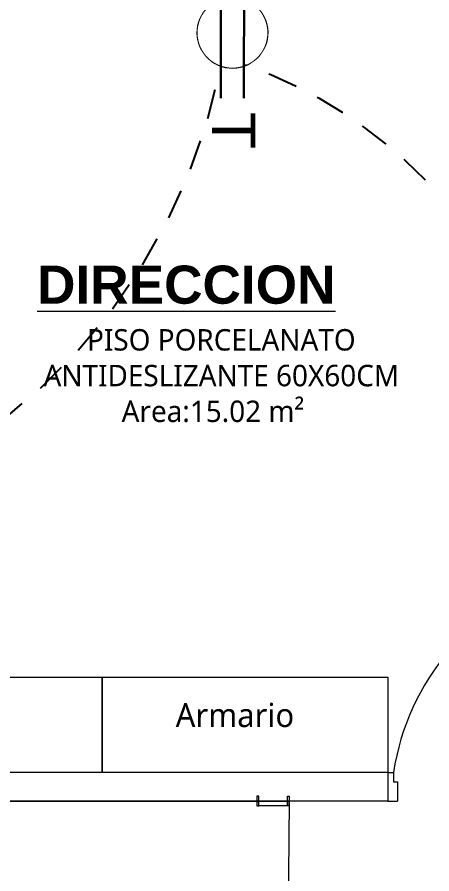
# Model space of a CAD drawing. Header units: metres. Extents: x -17 to 101, y 0 to 79.
# Drawn here: x 59.153 to 60.896, y 26.108 to 29.705 of the extents above; entities that cross this region are included whole.
import ezdxf

# ---------------------------------------------------------------- set-up
doc = ezdxf.new("R2010")
doc.units = ezdxf.units.M
doc.set_wipeout_variables(frame=1)
doc.linetypes.add('CONTINUA', pattern=[0])
doc.linetypes.add('HIDDEN2', pattern=[0.1875, 0.125, -0.0625])
doc.layers.add('Cotas varias El', color=253, linetype='Continuous', lineweight=13)
doc.layers.add('TOMACORRIENTE', color=5, linetype='HIDDEN2', lineweight=30)
doc.styles.add('Generales', font='trebuc.ttf', dxfattribs={"height": 0.1})
doc.styles.add('Santa Rosa 1 50', font='trebuc.ttf')
doc.styles.add('style1', font='arial.ttf', dxfattribs={"height": 0.35})

# ---------------------------------------------------------------- blocks, each defined once
blk = doc.blocks.new('Tomacorriente con puesta a tierra')
at = {"layer": 'TOMACORRIENTE'}
blk.add_lwpolyline([(0.111, 0.0379), (0.1065, 0.0493), (0.1007, 0.0601), (0.0939, 0.0703), (0.086, 0.0798), (0.0772, 0.0883), (0.0676, 0.0959), (0.0572, 0.1024), (0.0462, 0.1079), (0.0346, 0.1121), (0.0227, 0.1151), (0.0106, 0.1168), (-0.0017, 0.1173), (-0.014, 0.1165), (-0.0261, 0.1144), (-0.0379, 0.111), (-0.0493, 0.1065), (-0.0601, 0.1007), (-0.0703, 0.0939), (-0.0798, 0.086), (-0.0883, 0.0772), (-0.0959, 0.0676), (-0.1024, 0.0572), (-0.1079, 0.0462), (-0.1121, 0.0346), (-0.1151, 0.0227), (-0.1168, 0.0106), (-0.1173, -0.0017), (-0.1165, -0.014), (-0.1144, -0.0261), (-0.111, -0.0379), (-0.1065, -0.0493), (-0.1007, -0.0601), (-0.0939, -0.0703), (-0.086, -0.0798), (-0.0772, -0.0883), (-0.0676, -0.0959), (-0.0572, -0.1024), (-0.0462, -0.1079), (-0.0346, -0.1121), (-0.0227, -0.1151), (-0.0106, -0.1168), (0.0017, -0.1173), (0.014, -0.1165), (0.0261, -0.1144), (0.0379, -0.111), (0.0493, -0.1065), (0.0601, -0.1007), (0.0703, -0.0939), (0.0798, -0.086), (0.0883, -0.0772), (0.0959, -0.0676), (0.1024, -0.0572), (0.1079, -0.0462), (0.1121, -0.0346), (0.1151, -0.0227), (0.1168, -0.0106), (0.1173, 0.0017), (0.1165, 0.014), (0.1144, 0.0261)], close=True, dxfattribs=at)
at = {"layer": 'TOMACORRIENTE', "color": 5, "linetype": 'CONTINUA', "style": 'style1', "text_generation_flag": 4}
blk.add_text('T', height=0.1466, rotation=180, dxfattribs=at).set_placement((0.3906, -0.0687))
blk.add_wipeout([(0.111, 0.0379), (0.1065, 0.0493), (0.1007, 0.0601), (0.0939, 0.0703), (0.086, 0.0798), (0.0772, 0.0883), (0.0676, 0.0959), (0.0572, 0.1024), (0.0462, 0.1079), (0.0346, 0.1121), (0.0227, 0.1151), (0.0106, 0.1168), (-0.0017, 0.1173), (-0.014, 0.1165), (-0.0261, 0.1144), (-0.0379, 0.111), (-0.0493, 0.1065), (-0.0601, 0.1007), (-0.0703, 0.0939), (-0.0798, 0.086), (-0.0883, 0.0772), (-0.0959, 0.0676), (-0.1024, 0.0572), (-0.1079, 0.0462), (-0.1121, 0.0346), (-0.1151, 0.0227), (-0.1168, 0.0106), (-0.1173, -0.0017), (-0.1165, -0.014), (-0.1144, -0.0261), (-0.111, -0.0379), (-0.1065, -0.0493), (-0.1007, -0.0601), (-0.0939, -0.0703), (-0.086, -0.0798), (-0.0772, -0.0883), (-0.0676, -0.0959), (-0.0572, -0.1024), (-0.0462, -0.1079), (-0.0346, -0.1121), (-0.0227, -0.1151), (-0.0106, -0.1168), (0.0017, -0.1173), (0.014, -0.1165), (0.0261, -0.1144), (0.0379, -0.111), (0.0493, -0.1065), (0.0601, -0.1007), (0.0703, -0.0939), (0.0798, -0.086), (0.0883, -0.0772), (0.0959, -0.0676), (0.1024, -0.0572), (0.1079, -0.0462), (0.1121, -0.0346), (0.1151, -0.0227), (0.1168, -0.0106), (0.1173, 0.0017), (0.1165, 0.014), (0.1144, 0.0261)]).dxf.layer = 'TOMACORRIENTE'
at = {"layer": 'TOMACORRIENTE', "color": 5, "linetype": 'CONTINUA'}
for p, q in [((-0.1107, 0.0388), (0.2197, 0.0388)), ((-0.1107, -0.0388), (0.2197, -0.0388))]:
    blk.add_line(p, q, dxfattribs=at)

msp = doc.modelspace()

# ---------------------------------------------------------------- linework, layer by layer
at = {"layer": 'Cotas varias El'}
for p, q in [((60.7108, 26.5339), (60.7348, 26.5339)), ((60.7108, 26.5339), (60.7108, 26.4139)), ((60.7348, 26.5339), (60.7348, 26.4939)), ((60.7348, 26.4939), (60.7508, 26.4939)), ((60.7508, 26.4939), (60.7508, 26.4139)), ((60.7108, 26.4139), (60.7508, 26.4139)), ((60.7348, 26.4139), (60.7508, 26.4139))]:
    msp.add_line(p, q, dxfattribs=at)
for points in [[(58.3108, 26.9339), (59.5108, 26.9339), (59.5108, 26.5339), (58.3108, 26.5339), (58.3108, 26.9339)], [(59.5108, 26.9339), (60.7108, 26.9339), (60.7108, 26.5339), (59.5108, 26.5339), (59.5108, 26.9339)], [(60.7108, 26.5339), (57.1077, 26.5339)], [(60.7108, 26.4139), (57.1077, 26.4139)], [(60.2968, 26.4139), (60.2808, 24.7089), (60.1608, 24.7089), (60.1608, 22.9539), (58.5576, 22.9539), (58.5576, 22.9539), (57.5576, 22.9539), (57.5576, 23.0839), (57.5576, 23.0839), (57.5576, 23.1839), (57.1077, 23.1839), (57.1077, 26.4139), (60.2968, 26.4139)]]:
    msp.add_lwpolyline(points, dxfattribs=at)
at = {"layer": 'Cotas varias El', "linetype": 'Continuous'}
for points in [[(60.1688, 26.4339), (60.1608, 26.4339), (60.1608, 26.3939), (60.1688, 26.3939)], [(60.1688, 26.4139), (60.2888, 26.4139), (60.2888, 26.3939), (60.1688, 26.3939)], [(60.2888, 26.4339), (60.2968, 26.4339), (60.2968, 26.3939), (60.2888, 26.3939)]]:
    msp.add_lwpolyline(points, close=True, dxfattribs=at)
at = {"layer": 'Cotas varias El', "linetype": 'ByBlock'}
msp.add_arc((61.733, 26.3854), 1.0092, 107.3226, 171.5364, dxfattribs=at)

# ---------------------------------------------------------------- block references
at = {"layer": 'TOMACORRIENTE', "lineweight": 25, "xscale": 1.25, "yscale": 1.25, "zscale": 1.25, "rotation": 269.9098203357098}
msp.add_blockref('Tomacorriente con puesta a tierra', (60.0579, 29.6398), dxfattribs=at)

# ---------------------------------------------------------------- texts
at = {"layer": 'Cotas varias El'}
for s, width, heights, insert, char_height, attachment_point, style in [('\\pi0.15669;{\\fSwis721 Ex BT|b1|i0|c0|p34;\\H0.76555x;\\LDIRECCION\\H1.30625x;\\P\\pi0.36676;\\fTrebuchet MS|b0|i0|c0|p34;\\H0.43062x;\\lPISO PORCELANATO \\P\\pi0.18388;ANTIDESLIZANTE 60X60CM\\P\\pi0.51206;Area:15.02 m²}', 1.814063, [0], (59.0801, 28.6621), 0.209, 1, 'Santa Rosa 1 50'), ('Armario ', 0.115, [0.1165], (60.3173, 26.8245), 0.1, 3, 'Generales')]:
    msp.add_mtext_dynamic_manual_height_columns(s, width=width, gutter_width=1, heights=heights, dxfattribs=dict(at, insert=insert, char_height=char_height, attachment_point=attachment_point, style=style))

# ---------------------------------------------------------------- next in the draw order: linework, layer by layer
at = {"layer": 'TOMACORRIENTE', "lineweight": 25}
for centre, radius, start, end in [((57.5648, 29.9798), 2.4907, 266.0288, 348.9324), ((59.4607, 27.649), 1.9659, 18.0014, 70.6465)]:
    msp.add_arc(centre, radius, start, end, dxfattribs=at)

doc.saveas('drawing.dxf')
